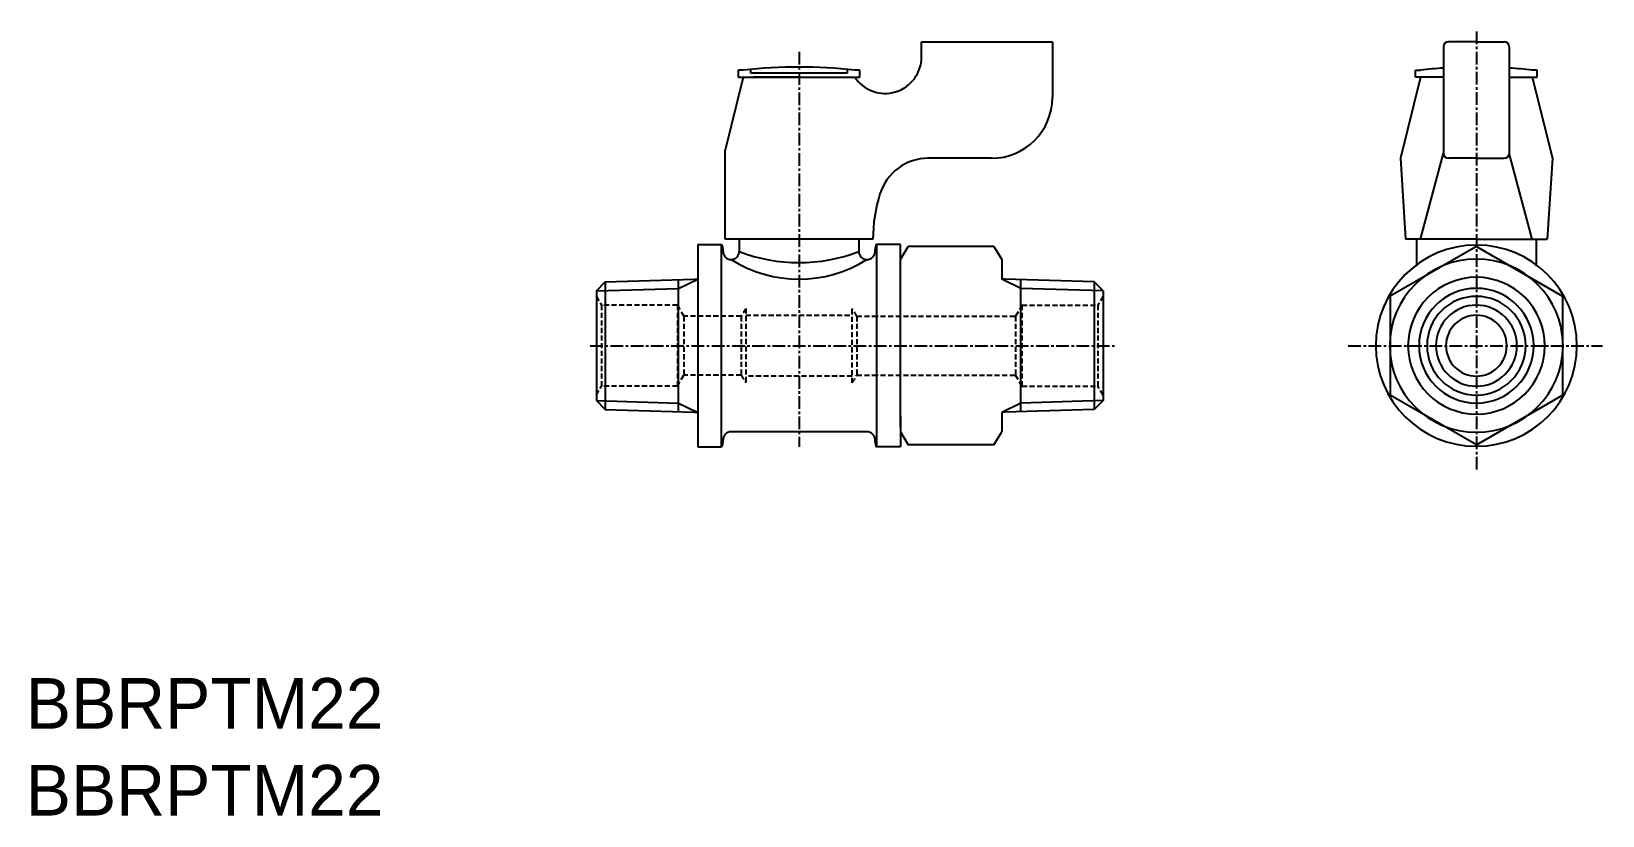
# Model space of a CAD drawing. Extents: x -69 to 86, y 241 to 318.
import ezdxf

# ---------------------------------------------------------------- set-up
doc = ezdxf.new("R2010")
doc.units = 0
doc.linetypes.add('CENTER', pattern=[2, 1.25, -0.25, 0.25, -0.25])
doc.linetypes.add('DASHED', pattern=[0.75, 0.5, -0.25])
doc.layers.get('0').update_dxf_attribs({"linetype": 'CONTINUOUS'})
doc.layers.add('CENTER', color=1, linetype='CENTER')

msp = doc.modelspace()

# ---------------------------------------------------------------- linework, layer by layer
at = {"color": 7, "linetype": 'CONTINUOUS'}
for p, q in [((19.15, 316.96), (32.06, 316.96)), ((19.15, 315.46), (19.15, 316.96)), ((32.06, 316.96), (32.06, 311.46)), ((70.66, 316.46), (70.66, 305.96)), ((73.91, 316.96), (71.16, 316.96)), ((73.91, 316.96), (71.59, 316.96)), ((73.91, 316.96), (76.24, 316.96)), ((73.91, 316.96), (76.66, 316.96)), ((77.16, 316.46), (77.16, 305.96)), ((1.56, 313.46), (-0.24, 306.26)), ((1.56, 314.16), (1.06, 314.16)), ((1.06, 314.16), (1.06, 313.46)), ((1.06, 313.46), (2.71, 313.46)), ((1.56, 313.46), (12.56, 313.46)), ((2.31, 313.86), (2.31, 314.24)), ((11.81, 313.86), (2.31, 313.86)), ((7.06, 313.46), (2.56, 313.46)), ((11.41, 313.46), (13.06, 313.46)), ((11.81, 314.24), (11.81, 313.86)), ((13.06, 314.16), (12.56, 314.16)), ((13.06, 313.46), (13.06, 314.16)), ((68.41, 313.46), (66.41, 305.46)), ((67.91, 314.16), (68.41, 314.16)), ((67.91, 313.46), (67.91, 314.16)), ((69.41, 313.46), (67.91, 313.46)), ((70.61, 313.46), (68.41, 313.46)), ((77.21, 313.46), (79.41, 313.46)), ((78.41, 313.46), (79.91, 313.46)), ((79.91, 314.16), (79.41, 314.16)), ((79.41, 313.46), (81.41, 305.46)), ((79.91, 313.46), (79.91, 314.16)), ((-0.24, 297.46), (-0.24, 306.26)), ((68.41, 297.46), (70.66, 305.96)), ((79.41, 297.46), (77.16, 305.96)), ((26.06, 305.46), (19.73, 305.46)), ((66.41, 305.46), (66.91, 297.46)), ((73.91, 305.46), (71.16, 305.46)), ((73.91, 305.46), (76.66, 305.46)), ((81.41, 305.46), (80.91, 297.46)), ((-2.94, 296.96), (-2.94, 276.96)), ((-2.94, 296.96), (-0.58, 296.96)), ((-0.58, 276.96), (-0.58, 296.96)), ((-0.44, 296.26), (-0.44, 296.46)), ((14.36, 297.46), (-0.24, 297.46)), ((1.16, 297.46), (1.16, 296.26)), ((12.96, 297.46), (12.96, 296.26)), ((14.56, 296.26), (14.56, 296.46)), ((14.69, 296.96), (14.69, 276.96)), ((17.06, 296.96), (14.69, 296.96)), ((17.06, 278.96), (17.06, 296.96)), ((17.06, 295.45), (17.82, 296.76)), ((26.3, 296.76), (17.82, 296.76)), ((26.3, 296.76), (27.06, 295.45)), ((73.91, 296.76), (65.41, 291.85)), ((73.91, 297.46), (66.91, 297.46)), ((68.01, 297.46), (68.01, 294.82)), ((73.91, 297.46), (80.91, 297.46)), ((73.91, 296.76), (82.41, 291.85)), ((79.81, 297.46), (79.81, 294.82)), ((0.36, 295.46), (0.36, 295.46)), ((13.76, 295.46), (13.76, 295.46)), ((27.06, 295.45), (27.06, 293.54)), ((-12.94, 292.37), (-12.06, 293.25)), ((-12.06, 293.25), (-3.26, 293.53)), ((-12.06, 293.25), (-12.06, 280.67)), ((-4.82, 280.44), (-4.82, 293.48)), ((-3.26, 293.53), (-2.94, 293.54)), ((27.37, 293.53), (27.06, 293.54)), ((36.18, 293.25), (27.37, 293.53)), ((28.94, 280.44), (28.94, 293.48)), ((36.18, 293.25), (36.18, 280.67)), ((37.06, 292.37), (36.18, 293.25)), ((-12.94, 292.37), (-12.94, 281.55)), ((37.06, 292.37), (37.06, 281.55)), ((65.41, 291.85), (65.41, 282.07)), ((82.41, 291.85), (82.41, 282.07)), ((-0.96, 289.86), (-0.94, 289.89)), ((-0.96, 284.06), (-0.94, 284.03)), ((-12.94, 281.55), (-12.06, 280.67)), ((-12.06, 280.67), (-3.26, 280.39)), ((36.18, 280.67), (27.37, 280.39)), ((37.06, 281.55), (36.18, 280.67)), ((73.91, 277.16), (65.41, 282.07)), ((73.91, 277.16), (82.41, 282.07)), ((-3.26, 280.39), (-2.94, 280.38)), ((17.06, 278.96), (17.06, 279.96)), ((17.06, 278.96), (17.06, 279.96)), ((17.06, 279.96), (17.06, 276.96)), ((27.37, 280.39), (27.06, 280.38)), ((27.06, 280.38), (27.06, 278.47)), ((-0.44, 277.46), (-0.44, 277.66)), ((13.76, 278.46), (0.36, 278.46)), ((14.56, 277.46), (14.56, 277.66)), ((17.06, 278.47), (17.82, 277.16)), ((26.3, 277.16), (27.06, 278.47)), ((-2.94, 276.96), (-0.58, 276.96)), ((17.06, 276.96), (14.69, 276.96)), ((26.3, 277.16), (17.82, 277.16))]:
    msp.add_line(p, q, dxfattribs=at)
at = {"color": 3, "linetype": 'CONTINUOUS'}
for p, q in [((-4.82, 292.62), (-2.94, 293.54)), ((28.94, 292.62), (27.06, 293.54)), ((-12.94, 292.37), (-4.82, 292.62)), ((37.06, 292.37), (28.94, 292.62)), ((-12.94, 281.55), (-4.82, 281.3)), ((-4.82, 281.3), (-2.94, 280.38)), ((28.94, 281.3), (27.06, 280.38)), ((37.06, 281.55), (28.94, 281.3))]:
    msp.add_line(p, q, dxfattribs=at)
at = {"color": 3, "linetype": 'DASHED'}
for p, q in [((-12.94, 291.83), (-12.44, 290.96)), ((37.06, 291.83), (36.56, 290.96)), ((-4.94, 290.96), (-12.44, 290.96)), ((-12.44, 290.96), (-12.44, 282.96)), ((-4.94, 290.96), (-4.94, 282.96)), ((-4.94, 290.96), (-4.31, 289.86)), ((1.81, 290.62), (1.81, 283.3)), ((12.31, 283.3), (12.31, 290.62)), ((29.06, 290.96), (28.42, 289.86)), ((29.06, 290.96), (36.56, 290.96)), ((29.06, 290.96), (29.06, 282.96)), ((36.56, 290.96), (36.56, 282.96)), ((-4.31, 289.86), (-4.31, 284.06)), ((1.35, 289.86), (-4.31, 289.86)), ((1.35, 289.86), (1.35, 284.06)), ((1.81, 289.96), (12.31, 289.96)), ((12.76, 289.86), (14.36, 289.86)), ((12.76, 289.86), (12.76, 284.06)), ((14.36, 289.86), (28.42, 289.86)), ((28.42, 289.86), (28.42, 284.06)), ((-4.94, 282.96), (-4.31, 284.06)), ((1.35, 284.06), (-4.31, 284.06)), ((12.31, 283.96), (1.81, 283.96)), ((12.76, 284.06), (14.36, 284.06)), ((14.36, 284.06), (28.42, 284.06)), ((29.06, 282.96), (28.42, 284.06)), ((-12.94, 282.09), (-12.44, 282.96)), ((-4.94, 282.96), (-12.44, 282.96)), ((29.06, 282.96), (36.56, 282.96)), ((37.06, 282.09), (36.56, 282.96))]:
    msp.add_line(p, q, dxfattribs=at)
at = {"color": 7, "linetype": 'CONTINUOUS'}
for centre, radius, start, end in [((71.16, 316.46), 0.5, 90, 180), ((76.66, 316.46), 0.5, 0, 90), ((15.55, 315.46), 3.6, 213.749, 0), ((7.06, 263.89), 50.57, 90, 96.2443), ((7.06, 263.89), 50.57, 83.7557, 90), ((73.91, 263.89), 50.57, 93.685, 96.2443), ((73.91, 263.89), 50.57, 83.7557, 86.315), ((26.06, 311.46), 6, 270, 0), ((71.16, 305.96), 0.5, 180, 270), ((76.66, 305.96), 0.5, 270, 0), ((19.82, 300.46), 5, 90, 162.5424), ((29.36, 297.46), 15, 162.5424, 180), ((-1.44, 296.46), 1, 0, 30), ((0.36, 296.26), 0.8, 180, 270), ((0.36, 296.26), 0.8, 270, 0), ((7.06, 311.61), 16.45, 248.9795, 291.0205), ((13.76, 296.26), 0.8, 180, 270), ((13.76, 296.26), 0.8, 270, 0), ((15.56, 296.46), 1, 150, 180), ((73.91, 286.96), 9.93, 90, 270), ((73.91, 286.96), 9.93, 270, 90), ((7.06, 306.07), 12.54, 237.7176, 302.2824), ((73.91, 286.96), 8.55, 90, 270), ((73.91, 286.96), 8.55, 270, 90), ((73.91, 286.96), 6.75, 90, 270), ((73.91, 286.96), 6.75, 270, 90), ((73.91, 286.96), 4.87, 90, 270), ((73.91, 286.96), 4.87, 270, 90), ((73.91, 286.96), 4, 90, 270), ((73.91, 286.96), 4, 270, 90), ((73.91, 286.96), 3, 90, 270), ((73.91, 286.96), 3, 270, 90), ((0.36, 277.66), 0.8, 90, 180), ((13.76, 277.66), 0.8, 0, 90), ((-1.44, 277.46), 1, 330, 0), ((15.56, 277.46), 1, 180, 210)]:
    msp.add_arc(centre, radius, start, end, dxfattribs=at)
at = {"color": 3, "linetype": 'CONTINUOUS'}
for start, end in [(90, 270), (270, 90)]:
    msp.add_arc((73.91, 286.96), 5.66, start, end, dxfattribs=at)
at = {"color": 3, "linetype": 'DASHED'}
for start, end in [(145.1161, 153.0556), (26.9444, 34.8839), (206.9444, 214.8839), (325.1161, 333.0556)]:
    msp.add_arc((7.06, 286.96), 6.4, start, end, dxfattribs=at)
at = {"layer": 'CENTER', "color": 1, "linetype": 'CENTER'}
for p, q in [((73.91, 317.98), (73.91, 274.55)), ((7.06, 315.96), (7.06, 276.96)), ((-13.55, 286.96), (38.34, 286.96)), ((61.27, 286.96), (86.36, 286.96))]:
    msp.add_line(p, q, dxfattribs=at)

# ---------------------------------------------------------------- texts
at = {"color": 7, "linetype": 'CONTINUOUS'}
for p in [(-69.25, 249.15), (-69.25, 240.58)]:
    msp.add_text('BBRPTM22', height=5, dxfattribs=at).set_placement(p)

doc.saveas('drawing.dxf')
